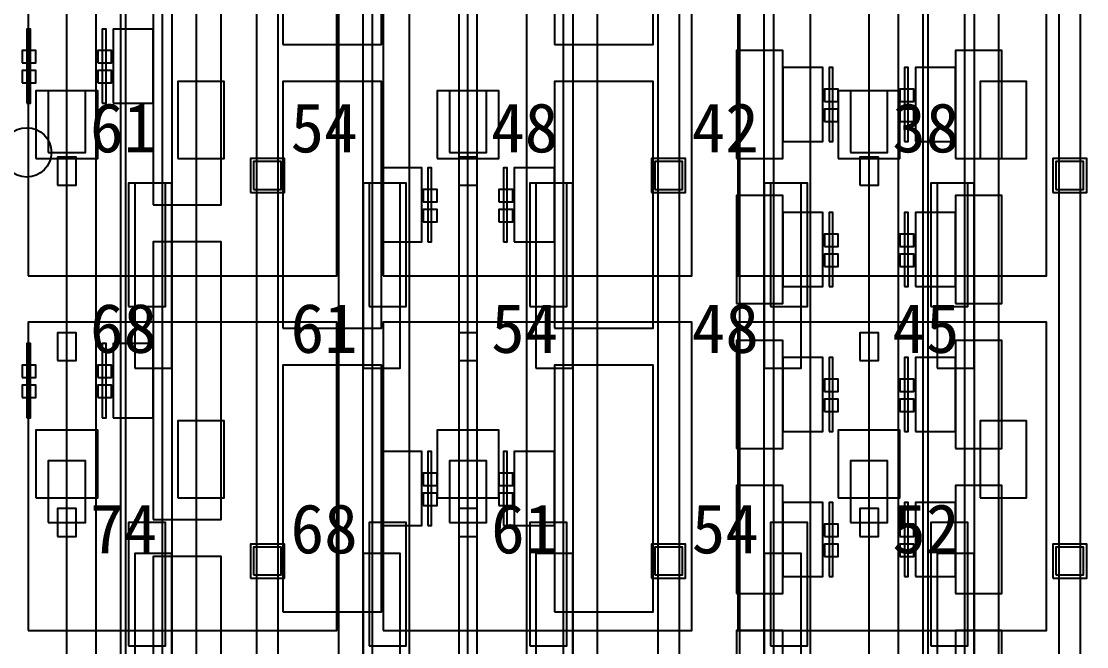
# Model space of a CAD drawing. Header units: metres. Extents: x -1640 to 1560, y -268 to 2338.
# Drawn here: x -61.23 to -26.7, y 1002.97 to 1023.25 of the extents above; entities that cross this region are included whole.
import ezdxf

# ---------------------------------------------------------------- set-up
doc = ezdxf.new("R2010")
doc.units = ezdxf.units.M
for name, color, linetype in [('1F_CHL', 4, 'Continuous'), ('1F_PUMP', 2, 'Continuous'), ('1F_SCR', 3, 'Continuous'), ('1F_STRUCT_COLUMN', 8, 'Continuous'), ('2F_CSF_LATERAL_RACK_CONCEPT', 9, 'Continuous'), ('2F_RFG', 5, 'Continuous'), ('2F_STRUCT_COLUMN', 8, 'Continuous'), ('2F_VMB', 6, 'Continuous'), ('3F_CLEANROOM_OVERHEAD_PIPE_DUCT_CONCEPT', 9, 'Continuous'), ('3F_EHS_EGRESS_DIST_M', 2, 'Continuous'), ('3F_EHS_SAFETY_SHOWER_EYEWASH_CONCEPT', 3, 'Continuous'), ('3F_FOUP', 5, 'Continuous'), ('3F_IMP', 1, 'Continuous'), ('3F_METRO', 2, 'Continuous'), ('3F_OHT', 9, 'Continuous'), ('3F_OHTV', 1, 'Continuous'), ('3F_TBAR', 6, 'Continuous'), ('3F_WET', 6, 'Continuous'), ('4F_FFU', 1, 'Continuous'), ('4F_STRUCT_PLENUM_TRUSS_CONCEPT', 9, 'Continuous'), ('5F_CHL', 4, 'Continuous'), ('5F_PUMP', 2, 'Continuous'), ('5F_SCR', 3, 'Continuous'), ('5F_STRUCT_COLUMN', 8, 'Continuous'), ('6F_CSF_LATERAL_RACK_CONCEPT', 9, 'Continuous'), ('6F_RFG', 5, 'Continuous'), ('6F_STRUCT_COLUMN', 8, 'Continuous'), ('6F_VMB', 6, 'Continuous'), ('7F_CLEANROOM_OVERHEAD_PIPE_DUCT_CONCEPT', 9, 'Continuous'), ('7F_EHS_EGRESS_DIST_M', 2, 'Continuous'), ('7F_EHS_SAFETY_SHOWER_EYEWASH_CONCEPT', 3, 'Continuous'), ('7F_FOUP', 5, 'Continuous'), ('7F_IMP', 1, 'Continuous'), ('7F_METRO', 2, 'Continuous'), ('7F_OHT', 9, 'Continuous'), ('7F_OHTV', 1, 'Continuous'), ('7F_TBAR', 6, 'Continuous'), ('7F_WET', 6, 'Continuous'), ('8F_FFU', 1, 'Continuous'), ('8F_STRUCT_PLENUM_TRUSS_CONCEPT', 9, 'Continuous'), ('EHS_TREATED_EXHAUST', 30, 'Continuous'), ('UTIL_PCW.R_CONCEPT', 1, 'Continuous'), ('UTIL_PCW.S_CONCEPT', 6, 'Continuous')]:
    doc.layers.add(name, color=color, linetype=linetype)

msp = doc.modelspace()

# ---------------------------------------------------------------- linework, layer by layer
at = {"layer": '1F_CHL'}
for points in [[(-56.15, 1018.8), (-54.65, 1018.8), (-54.65, 1021.3), (-56.15, 1021.3)], [(-30.15, 1018.8), (-28.65, 1018.8), (-28.65, 1021.3), (-30.15, 1021.3)], [(-56.15, 1007.8), (-54.65, 1007.8), (-54.65, 1010.3), (-56.15, 1010.3)], [(-30.15, 1007.8), (-28.65, 1007.8), (-28.65, 1010.3), (-30.15, 1010.3)]]:
    msp.add_lwpolyline(points, close=True, dxfattribs=at)
at = {"layer": '1F_PUMP'}
for points in [[(-57.75, 1014), (-56.55, 1014), (-56.55, 1018), (-57.75, 1018)], [(-49.95, 1014), (-48.75, 1014), (-48.75, 1018), (-49.95, 1018)], [(-44.75, 1014), (-43.55, 1014), (-43.55, 1018), (-44.75, 1018)], [(-36.95, 1014), (-35.75, 1014), (-35.75, 1018), (-36.95, 1018)], [(-31.75, 1014), (-30.55, 1014), (-30.55, 1018), (-31.75, 1018)], [(-57.75, 1003), (-56.55, 1003), (-56.55, 1007), (-57.75, 1007)], [(-49.95, 1003), (-48.75, 1003), (-48.75, 1007), (-49.95, 1007)], [(-44.75, 1003), (-43.55, 1003), (-43.55, 1007), (-44.75, 1007)], [(-36.95, 1003), (-35.75, 1003), (-35.75, 1007), (-36.95, 1007)], [(-31.75, 1003), (-30.55, 1003), (-30.55, 1007), (-31.75, 1007)]]:
    msp.add_lwpolyline(points, close=True, dxfattribs=at)
at = {"layer": '1F_SCR'}
for points in [[(-60.75, 1018.8), (-58.75, 1018.8), (-58.75, 1021), (-60.75, 1021)], [(-47.75, 1018.8), (-45.75, 1018.8), (-45.75, 1021), (-47.75, 1021)], [(-34.75, 1018.8), (-32.75, 1018.8), (-32.75, 1021), (-34.75, 1021)], [(-60.75, 1007.8), (-58.75, 1007.8), (-58.75, 1010), (-60.75, 1010)], [(-47.75, 1007.8), (-45.75, 1007.8), (-45.75, 1010), (-47.75, 1010)], [(-34.75, 1007.8), (-32.75, 1007.8), (-32.75, 1010), (-34.75, 1010)]]:
    msp.add_lwpolyline(points, close=True, dxfattribs=at)
at = {"layer": '1F_STRUCT_COLUMN'}
for points in [[(-53.8, 1017.7), (-52.7, 1017.7), (-52.7, 1018.8), (-53.8, 1018.8)], [(-40.8, 1017.7), (-39.7, 1017.7), (-39.7, 1018.8), (-40.8, 1018.8)], [(-27.8, 1017.7), (-26.7, 1017.7), (-26.7, 1018.8), (-27.8, 1018.8)], [(-53.8, 1005.2), (-52.7, 1005.2), (-52.7, 1006.3), (-53.8, 1006.3)], [(-40.8, 1005.2), (-39.7, 1005.2), (-39.7, 1006.3), (-40.8, 1006.3)], [(-27.8, 1005.2), (-26.7, 1005.2), (-26.7, 1006.3), (-27.8, 1006.3)]]:
    msp.add_lwpolyline(points, close=True, dxfattribs=at)
at = {"layer": '2F_CSF_LATERAL_RACK_CONCEPT'}
for points in [[(-56.35, 891), (-55.55, 891), (-55.55, 1041), (-56.35, 1041)], [(-50.95, 891), (-50.15, 891), (-50.15, 1041), (-50.95, 1041)], [(-43.35, 891), (-42.55, 891), (-42.55, 1041), (-43.35, 1041)], [(-37.95, 891), (-37.15, 891), (-37.15, 1041), (-37.95, 1041)], [(-30.35, 891), (-29.55, 891), (-29.55, 1041), (-30.35, 1041)]]:
    msp.add_lwpolyline(points, close=True, dxfattribs=at)
at = {"layer": '2F_RFG'}
for points in [[(-57.55, 1012), (-56.35, 1012), (-56.35, 1018), (-57.55, 1018)], [(-50.15, 1012), (-48.95, 1012), (-48.95, 1018), (-50.15, 1018)], [(-44.55, 1012), (-43.35, 1012), (-43.35, 1018), (-44.55, 1018)], [(-37.15, 1012), (-35.95, 1012), (-35.95, 1018), (-37.15, 1018)], [(-31.55, 1012), (-30.35, 1012), (-30.35, 1018), (-31.55, 1018)], [(-57.55, 1000), (-56.35, 1000), (-56.35, 1006), (-57.55, 1006)], [(-50.15, 1000), (-48.95, 1000), (-48.95, 1006), (-50.15, 1006)], [(-44.55, 1000), (-43.35, 1000), (-43.35, 1006), (-44.55, 1006)], [(-37.15, 1000), (-35.95, 1000), (-35.95, 1006), (-37.15, 1006)], [(-31.55, 1000), (-30.35, 1000), (-30.35, 1006), (-31.55, 1006)]]:
    msp.add_lwpolyline(points, close=True, dxfattribs=at)
at = {"layer": '2F_STRUCT_COLUMN'}
for points in [[(-53.7, 1017.8), (-52.8, 1017.8), (-52.8, 1018.7), (-53.7, 1018.7)], [(-40.7, 1017.8), (-39.8, 1017.8), (-39.8, 1018.7), (-40.7, 1018.7)], [(-27.7, 1017.8), (-26.8, 1017.8), (-26.8, 1018.7), (-27.7, 1018.7)], [(-53.7, 1005.3), (-52.8, 1005.3), (-52.8, 1006.2), (-53.7, 1006.2)], [(-40.7, 1005.3), (-39.8, 1005.3), (-39.8, 1006.2), (-40.7, 1006.2)], [(-27.7, 1005.3), (-26.8, 1005.3), (-26.8, 1006.2), (-27.7, 1006.2)]]:
    msp.add_lwpolyline(points, close=True, dxfattribs=at)
at = {"layer": '2F_VMB'}
for points in [[(-60.35, 1019), (-59.15, 1019), (-59.15, 1021), (-60.35, 1021)], [(-47.35, 1019), (-46.15, 1019), (-46.15, 1021), (-47.35, 1021)], [(-34.35, 1019), (-33.15, 1019), (-33.15, 1021), (-34.35, 1021)], [(-60.35, 1007), (-59.15, 1007), (-59.15, 1009), (-60.35, 1009)], [(-47.35, 1007), (-46.15, 1007), (-46.15, 1009), (-47.35, 1009)], [(-34.35, 1007), (-33.15, 1007), (-33.15, 1009), (-34.35, 1009)]]:
    msp.add_lwpolyline(points, close=True, dxfattribs=at)
at = {"layer": '3F_CLEANROOM_OVERHEAD_PIPE_DUCT_CONCEPT'}
for points in [[(-57.85, 890), (-56.65, 890), (-56.65, 1042), (-57.85, 1042)], [(-49.85, 890), (-48.65, 890), (-48.65, 1042), (-49.85, 1042)], [(-44.85, 890), (-43.65, 890), (-43.65, 1042), (-44.85, 1042)], [(-36.85, 890), (-35.65, 890), (-35.65, 1042), (-36.85, 1042)], [(-31.85, 890), (-30.65, 890), (-30.65, 1042), (-31.85, 1042)]]:
    msp.add_lwpolyline(points, close=True, dxfattribs=at)
at = {"layer": '3F_EHS_SAFETY_SHOWER_EYEWASH_CONCEPT'}
msp.add_circle((-61.05, 1019), 0.8, dxfattribs=at)
at = {"layer": '3F_FOUP'}
for points in [[(-61.2, 1021.9), (-60.75, 1021.9), (-60.75, 1022.3), (-61.2, 1022.3)], [(-58.75, 1021.9), (-58.3, 1021.9), (-58.3, 1022.3), (-58.75, 1022.3)], [(-61.2, 1021.25), (-60.75, 1021.25), (-60.75, 1021.65), (-61.2, 1021.65)], [(-58.75, 1021.25), (-58.3, 1021.25), (-58.3, 1021.65), (-58.75, 1021.65)], [(-35.2, 1020.65), (-34.75, 1020.65), (-34.75, 1021.05), (-35.2, 1021.05)], [(-32.75, 1020.65), (-32.3, 1020.65), (-32.3, 1021.05), (-32.75, 1021.05)], [(-35.2, 1020), (-34.75, 1020), (-34.75, 1020.4), (-35.2, 1020.4)], [(-32.75, 1020), (-32.3, 1020), (-32.3, 1020.4), (-32.75, 1020.4)], [(-48.2, 1017.4), (-47.75, 1017.4), (-47.75, 1017.8), (-48.2, 1017.8)], [(-45.75, 1017.4), (-45.3, 1017.4), (-45.3, 1017.8), (-45.75, 1017.8)], [(-48.2, 1016.75), (-47.75, 1016.75), (-47.75, 1017.15), (-48.2, 1017.15)], [(-45.75, 1016.75), (-45.3, 1016.75), (-45.3, 1017.15), (-45.75, 1017.15)], [(-35.2, 1015.95), (-34.75, 1015.95), (-34.75, 1016.35), (-35.2, 1016.35)], [(-32.75, 1015.95), (-32.3, 1015.95), (-32.3, 1016.35), (-32.75, 1016.35)], [(-35.2, 1015.3), (-34.75, 1015.3), (-34.75, 1015.7), (-35.2, 1015.7)], [(-32.75, 1015.3), (-32.3, 1015.3), (-32.3, 1015.7), (-32.75, 1015.7)], [(-61.2, 1011.7), (-60.75, 1011.7), (-60.75, 1012.1), (-61.2, 1012.1)], [(-58.75, 1011.7), (-58.3, 1011.7), (-58.3, 1012.1), (-58.75, 1012.1)], [(-35.2, 1011.25), (-34.75, 1011.25), (-34.75, 1011.65), (-35.2, 1011.65)], [(-32.75, 1011.25), (-32.3, 1011.25), (-32.3, 1011.65), (-32.75, 1011.65)], [(-61.2, 1011.05), (-60.75, 1011.05), (-60.75, 1011.45), (-61.2, 1011.45)], [(-58.75, 1011.05), (-58.3, 1011.05), (-58.3, 1011.45), (-58.75, 1011.45)], [(-35.2, 1010.6), (-34.75, 1010.6), (-34.75, 1011), (-35.2, 1011)], [(-32.75, 1010.6), (-32.3, 1010.6), (-32.3, 1011), (-32.75, 1011)], [(-48.2, 1008.2), (-47.75, 1008.2), (-47.75, 1008.6), (-48.2, 1008.6)], [(-45.75, 1008.2), (-45.3, 1008.2), (-45.3, 1008.6), (-45.75, 1008.6)], [(-48.2, 1007.55), (-47.75, 1007.55), (-47.75, 1007.95), (-48.2, 1007.95)], [(-45.75, 1007.55), (-45.3, 1007.55), (-45.3, 1007.95), (-45.75, 1007.95)], [(-35.2, 1006.55), (-34.75, 1006.55), (-34.75, 1006.95), (-35.2, 1006.95)], [(-32.75, 1006.55), (-32.3, 1006.55), (-32.3, 1006.95), (-32.75, 1006.95)], [(-35.2, 1005.9), (-34.75, 1005.9), (-34.75, 1006.3), (-35.2, 1006.3)], [(-32.75, 1005.9), (-32.3, 1005.9), (-32.3, 1006.3), (-32.75, 1006.3)]]:
    msp.add_lwpolyline(points, close=True, dxfattribs=at)
at = {"layer": '3F_IMP'}
for points in [[(-52.75, 1022.5), (-49.55, 1022.5), (-49.55, 1030.5), (-52.75, 1030.5)], [(-43.95, 1022.5), (-40.75, 1022.5), (-40.75, 1030.5), (-43.95, 1030.5)], [(-52.75, 1013.3), (-49.55, 1013.3), (-49.55, 1021.3), (-52.75, 1021.3)], [(-43.95, 1013.3), (-40.75, 1013.3), (-40.75, 1021.3), (-43.95, 1021.3)], [(-49.55, 1016.1), (-48.25, 1016.1), (-48.25, 1018.5), (-49.55, 1018.5)], [(-45.25, 1016.1), (-43.95, 1016.1), (-43.95, 1018.5), (-45.25, 1018.5)], [(-52.75, 1004.1), (-49.55, 1004.1), (-49.55, 1012.1), (-52.75, 1012.1)], [(-43.95, 1004.1), (-40.75, 1004.1), (-40.75, 1012.1), (-43.95, 1012.1)], [(-49.55, 1006.9), (-48.25, 1006.9), (-48.25, 1009.3), (-49.55, 1009.3)], [(-45.25, 1006.9), (-43.95, 1006.9), (-43.95, 1009.3), (-45.25, 1009.3)]]:
    msp.add_lwpolyline(points, close=True, dxfattribs=at)
at = {"layer": '3F_METRO'}
for points in [[(-38.05, 1018.8), (-36.55, 1018.8), (-36.55, 1022.3), (-38.05, 1022.3)], [(-30.95, 1018.8), (-29.45, 1018.8), (-29.45, 1022.3), (-30.95, 1022.3)], [(-36.55, 1019.35), (-35.25, 1019.35), (-35.25, 1021.75), (-36.55, 1021.75)], [(-32.25, 1019.35), (-30.95, 1019.35), (-30.95, 1021.75), (-32.25, 1021.75)], [(-38.05, 1014.1), (-36.55, 1014.1), (-36.55, 1017.6), (-38.05, 1017.6)], [(-30.95, 1014.1), (-29.45, 1014.1), (-29.45, 1017.6), (-30.95, 1017.6)], [(-36.55, 1014.65), (-35.25, 1014.65), (-35.25, 1017.05), (-36.55, 1017.05)], [(-32.25, 1014.65), (-30.95, 1014.65), (-30.95, 1017.05), (-32.25, 1017.05)], [(-38.05, 1009.4), (-36.55, 1009.4), (-36.55, 1012.9), (-38.05, 1012.9)], [(-30.95, 1009.4), (-29.45, 1009.4), (-29.45, 1012.9), (-30.95, 1012.9)], [(-36.55, 1009.95), (-35.25, 1009.95), (-35.25, 1012.35), (-36.55, 1012.35)], [(-32.25, 1009.95), (-30.95, 1009.95), (-30.95, 1012.35), (-32.25, 1012.35)], [(-38.05, 1004.7), (-36.55, 1004.7), (-36.55, 1008.2), (-38.05, 1008.2)], [(-30.95, 1004.7), (-29.45, 1004.7), (-29.45, 1008.2), (-30.95, 1008.2)], [(-36.55, 1005.25), (-35.25, 1005.25), (-35.25, 1007.65), (-36.55, 1007.65)], [(-32.25, 1005.25), (-30.95, 1005.25), (-30.95, 1007.65), (-32.25, 1007.65)], [(-38.05, 1000), (-36.55, 1000), (-36.55, 1003.5), (-38.05, 1003.5)], [(-30.95, 1000), (-29.45, 1000), (-29.45, 1003.5), (-30.95, 1003.5)]]:
    msp.add_lwpolyline(points, close=True, dxfattribs=at)
at = {"layer": '3F_OHT'}
for p, q in [((-59.75, 970), (-59.75, 1042)), ((-46.75, 970), (-46.75, 1042)), ((-33.75, 970), (-33.75, 1042))]:
    msp.add_line(p, q, dxfattribs=at)
at = {"layer": '3F_OHTV'}
for points in [[(-60.05, 1017.94), (-59.45, 1017.94), (-59.45, 1018.84), (-60.05, 1018.84)], [(-47.05, 1017.94), (-46.45, 1017.94), (-46.45, 1018.84), (-47.05, 1018.84)], [(-34.05, 1017.94), (-33.45, 1017.94), (-33.45, 1018.84), (-34.05, 1018.84)], [(-60.05, 1012.25), (-59.45, 1012.25), (-59.45, 1013.15), (-60.05, 1013.15)], [(-47.05, 1012.25), (-46.45, 1012.25), (-46.45, 1013.15), (-47.05, 1013.15)], [(-34.05, 1012.25), (-33.45, 1012.25), (-33.45, 1013.15), (-34.05, 1013.15)], [(-60.05, 1006.55), (-59.45, 1006.55), (-59.45, 1007.45), (-60.05, 1007.45)], [(-47.05, 1006.55), (-46.45, 1006.55), (-46.45, 1007.45), (-47.05, 1007.45)], [(-34.05, 1006.55), (-33.45, 1006.55), (-33.45, 1007.45), (-34.05, 1007.45)]]:
    msp.add_lwpolyline(points, close=True, dxfattribs=at)
at = {"layer": '3F_TBAR'}
for points in [[(-61.05, 1020.6), (-60.93, 1020.6), (-60.93, 1023), (-61.05, 1023)], [(-58.6, 1020.6), (-58.48, 1020.6), (-58.48, 1023), (-58.6, 1023)], [(-35.05, 1019.35), (-34.93, 1019.35), (-34.93, 1021.75), (-35.05, 1021.75)], [(-32.6, 1019.35), (-32.48, 1019.35), (-32.48, 1021.75), (-32.6, 1021.75)], [(-48.05, 1016.1), (-47.93, 1016.1), (-47.93, 1018.5), (-48.05, 1018.5)], [(-45.6, 1016.1), (-45.48, 1016.1), (-45.48, 1018.5), (-45.6, 1018.5)], [(-35.05, 1014.65), (-34.93, 1014.65), (-34.93, 1017.05), (-35.05, 1017.05)], [(-32.6, 1014.65), (-32.48, 1014.65), (-32.48, 1017.05), (-32.6, 1017.05)], [(-61.05, 1010.4), (-60.93, 1010.4), (-60.93, 1012.8), (-61.05, 1012.8)], [(-58.6, 1010.4), (-58.48, 1010.4), (-58.48, 1012.8), (-58.6, 1012.8)], [(-35.05, 1009.95), (-34.93, 1009.95), (-34.93, 1012.35), (-35.05, 1012.35)], [(-32.6, 1009.95), (-32.48, 1009.95), (-32.48, 1012.35), (-32.6, 1012.35)], [(-48.05, 1006.9), (-47.93, 1006.9), (-47.93, 1009.3), (-48.05, 1009.3)], [(-45.6, 1006.9), (-45.48, 1006.9), (-45.48, 1009.3), (-45.6, 1009.3)], [(-35.05, 1005.25), (-34.93, 1005.25), (-34.93, 1007.65), (-35.05, 1007.65)], [(-32.6, 1005.25), (-32.48, 1005.25), (-32.48, 1007.65), (-32.6, 1007.65)]]:
    msp.add_lwpolyline(points, close=True, dxfattribs=at)
at = {"layer": '3F_WET'}
for points in [[(-56.95, 1017.3), (-54.75, 1017.3), (-54.75, 1026.3), (-56.95, 1026.3)], [(-58.25, 1020.6), (-56.95, 1020.6), (-56.95, 1023), (-58.25, 1023)], [(-56.95, 1007.1), (-54.75, 1007.1), (-54.75, 1016.1), (-56.95, 1016.1)], [(-58.25, 1010.4), (-56.95, 1010.4), (-56.95, 1012.8), (-58.25, 1012.8)], [(-56.95, 996.9), (-54.75, 996.9), (-54.75, 1005.9), (-56.95, 1005.9)]]:
    msp.add_lwpolyline(points, close=True, dxfattribs=at)
at = {"layer": '4F_FFU'}
for points in [[(-61, 1015), (-51, 1015), (-51, 1025), (-61, 1025)], [(-49.5, 1015), (-39.5, 1015), (-39.5, 1025), (-49.5, 1025)], [(-38, 1015), (-28, 1015), (-28, 1025), (-38, 1025)], [(-61, 1003.5), (-51, 1003.5), (-51, 1013.5), (-61, 1013.5)], [(-49.5, 1003.5), (-39.5, 1003.5), (-39.5, 1013.5), (-49.5, 1013.5)], [(-38, 1003.5), (-28, 1003.5), (-28, 1013.5), (-38, 1013.5)]]:
    msp.add_lwpolyline(points, close=True, dxfattribs=at)
at = {"layer": '4F_STRUCT_PLENUM_TRUSS_CONCEPT'}
for points in [[(-53.6, 887), (-52.9, 887), (-52.9, 1045), (-53.6, 1045)], [(-40.6, 887), (-39.9, 887), (-39.9, 1045), (-40.6, 1045)], [(-27.6, 887), (-26.9, 887), (-26.9, 1045), (-27.6, 1045)]]:
    msp.add_lwpolyline(points, close=True, dxfattribs=at)
at = {"layer": '5F_CHL'}
for points in [[(-56.15, 1018.8), (-54.65, 1018.8), (-54.65, 1021.3), (-56.15, 1021.3)], [(-30.15, 1018.8), (-28.65, 1018.8), (-28.65, 1021.3), (-30.15, 1021.3)], [(-56.15, 1007.8), (-54.65, 1007.8), (-54.65, 1010.3), (-56.15, 1010.3)], [(-30.15, 1007.8), (-28.65, 1007.8), (-28.65, 1010.3), (-30.15, 1010.3)]]:
    msp.add_lwpolyline(points, close=True, dxfattribs=at)
at = {"layer": '5F_PUMP'}
for points in [[(-57.75, 1014), (-56.55, 1014), (-56.55, 1018), (-57.75, 1018)], [(-49.95, 1014), (-48.75, 1014), (-48.75, 1018), (-49.95, 1018)], [(-44.75, 1014), (-43.55, 1014), (-43.55, 1018), (-44.75, 1018)], [(-36.95, 1014), (-35.75, 1014), (-35.75, 1018), (-36.95, 1018)], [(-31.75, 1014), (-30.55, 1014), (-30.55, 1018), (-31.75, 1018)], [(-57.75, 1003), (-56.55, 1003), (-56.55, 1007), (-57.75, 1007)], [(-49.95, 1003), (-48.75, 1003), (-48.75, 1007), (-49.95, 1007)], [(-44.75, 1003), (-43.55, 1003), (-43.55, 1007), (-44.75, 1007)], [(-36.95, 1003), (-35.75, 1003), (-35.75, 1007), (-36.95, 1007)], [(-31.75, 1003), (-30.55, 1003), (-30.55, 1007), (-31.75, 1007)]]:
    msp.add_lwpolyline(points, close=True, dxfattribs=at)
at = {"layer": '5F_SCR'}
for points in [[(-60.75, 1018.8), (-58.75, 1018.8), (-58.75, 1021), (-60.75, 1021)], [(-47.75, 1018.8), (-45.75, 1018.8), (-45.75, 1021), (-47.75, 1021)], [(-34.75, 1018.8), (-32.75, 1018.8), (-32.75, 1021), (-34.75, 1021)], [(-60.75, 1007.8), (-58.75, 1007.8), (-58.75, 1010), (-60.75, 1010)], [(-47.75, 1007.8), (-45.75, 1007.8), (-45.75, 1010), (-47.75, 1010)], [(-34.75, 1007.8), (-32.75, 1007.8), (-32.75, 1010), (-34.75, 1010)]]:
    msp.add_lwpolyline(points, close=True, dxfattribs=at)
at = {"layer": '5F_STRUCT_COLUMN'}
for points in [[(-53.8, 1017.7), (-52.7, 1017.7), (-52.7, 1018.8), (-53.8, 1018.8)], [(-40.8, 1017.7), (-39.7, 1017.7), (-39.7, 1018.8), (-40.8, 1018.8)], [(-27.8, 1017.7), (-26.7, 1017.7), (-26.7, 1018.8), (-27.8, 1018.8)], [(-53.8, 1005.2), (-52.7, 1005.2), (-52.7, 1006.3), (-53.8, 1006.3)], [(-40.8, 1005.2), (-39.7, 1005.2), (-39.7, 1006.3), (-40.8, 1006.3)], [(-27.8, 1005.2), (-26.7, 1005.2), (-26.7, 1006.3), (-27.8, 1006.3)]]:
    msp.add_lwpolyline(points, close=True, dxfattribs=at)
at = {"layer": '6F_CSF_LATERAL_RACK_CONCEPT'}
for points in [[(-56.35, 891), (-55.55, 891), (-55.55, 1041), (-56.35, 1041)], [(-50.95, 891), (-50.15, 891), (-50.15, 1041), (-50.95, 1041)], [(-43.35, 891), (-42.55, 891), (-42.55, 1041), (-43.35, 1041)], [(-37.95, 891), (-37.15, 891), (-37.15, 1041), (-37.95, 1041)], [(-30.35, 891), (-29.55, 891), (-29.55, 1041), (-30.35, 1041)]]:
    msp.add_lwpolyline(points, close=True, dxfattribs=at)
at = {"layer": '6F_RFG'}
for points in [[(-57.55, 1012), (-56.35, 1012), (-56.35, 1018), (-57.55, 1018)], [(-50.15, 1012), (-48.95, 1012), (-48.95, 1018), (-50.15, 1018)], [(-44.55, 1012), (-43.35, 1012), (-43.35, 1018), (-44.55, 1018)], [(-37.15, 1012), (-35.95, 1012), (-35.95, 1018), (-37.15, 1018)], [(-31.55, 1012), (-30.35, 1012), (-30.35, 1018), (-31.55, 1018)], [(-57.55, 1000), (-56.35, 1000), (-56.35, 1006), (-57.55, 1006)], [(-50.15, 1000), (-48.95, 1000), (-48.95, 1006), (-50.15, 1006)], [(-44.55, 1000), (-43.35, 1000), (-43.35, 1006), (-44.55, 1006)], [(-37.15, 1000), (-35.95, 1000), (-35.95, 1006), (-37.15, 1006)], [(-31.55, 1000), (-30.35, 1000), (-30.35, 1006), (-31.55, 1006)]]:
    msp.add_lwpolyline(points, close=True, dxfattribs=at)
at = {"layer": '6F_STRUCT_COLUMN'}
for points in [[(-53.7, 1017.8), (-52.8, 1017.8), (-52.8, 1018.7), (-53.7, 1018.7)], [(-40.7, 1017.8), (-39.8, 1017.8), (-39.8, 1018.7), (-40.7, 1018.7)], [(-27.7, 1017.8), (-26.8, 1017.8), (-26.8, 1018.7), (-27.7, 1018.7)], [(-53.7, 1005.3), (-52.8, 1005.3), (-52.8, 1006.2), (-53.7, 1006.2)], [(-40.7, 1005.3), (-39.8, 1005.3), (-39.8, 1006.2), (-40.7, 1006.2)], [(-27.7, 1005.3), (-26.8, 1005.3), (-26.8, 1006.2), (-27.7, 1006.2)]]:
    msp.add_lwpolyline(points, close=True, dxfattribs=at)
at = {"layer": '6F_VMB'}
for points in [[(-60.35, 1019), (-59.15, 1019), (-59.15, 1021), (-60.35, 1021)], [(-47.35, 1019), (-46.15, 1019), (-46.15, 1021), (-47.35, 1021)], [(-34.35, 1019), (-33.15, 1019), (-33.15, 1021), (-34.35, 1021)], [(-60.35, 1007), (-59.15, 1007), (-59.15, 1009), (-60.35, 1009)], [(-47.35, 1007), (-46.15, 1007), (-46.15, 1009), (-47.35, 1009)], [(-34.35, 1007), (-33.15, 1007), (-33.15, 1009), (-34.35, 1009)]]:
    msp.add_lwpolyline(points, close=True, dxfattribs=at)
at = {"layer": '7F_CLEANROOM_OVERHEAD_PIPE_DUCT_CONCEPT'}
for points in [[(-57.85, 890), (-56.65, 890), (-56.65, 1042), (-57.85, 1042)], [(-49.85, 890), (-48.65, 890), (-48.65, 1042), (-49.85, 1042)], [(-44.85, 890), (-43.65, 890), (-43.65, 1042), (-44.85, 1042)], [(-36.85, 890), (-35.65, 890), (-35.65, 1042), (-36.85, 1042)], [(-31.85, 890), (-30.65, 890), (-30.65, 1042), (-31.85, 1042)]]:
    msp.add_lwpolyline(points, close=True, dxfattribs=at)
at = {"layer": '7F_EHS_SAFETY_SHOWER_EYEWASH_CONCEPT'}
msp.add_circle((-61.05, 1019), 0.8, dxfattribs=at)
at = {"layer": '7F_FOUP'}
for points in [[(-61.2, 1021.9), (-60.75, 1021.9), (-60.75, 1022.3), (-61.2, 1022.3)], [(-58.75, 1021.9), (-58.3, 1021.9), (-58.3, 1022.3), (-58.75, 1022.3)], [(-61.2, 1021.25), (-60.75, 1021.25), (-60.75, 1021.65), (-61.2, 1021.65)], [(-58.75, 1021.25), (-58.3, 1021.25), (-58.3, 1021.65), (-58.75, 1021.65)], [(-35.2, 1020.65), (-34.75, 1020.65), (-34.75, 1021.05), (-35.2, 1021.05)], [(-32.75, 1020.65), (-32.3, 1020.65), (-32.3, 1021.05), (-32.75, 1021.05)], [(-35.2, 1020), (-34.75, 1020), (-34.75, 1020.4), (-35.2, 1020.4)], [(-32.75, 1020), (-32.3, 1020), (-32.3, 1020.4), (-32.75, 1020.4)], [(-48.2, 1017.4), (-47.75, 1017.4), (-47.75, 1017.8), (-48.2, 1017.8)], [(-45.75, 1017.4), (-45.3, 1017.4), (-45.3, 1017.8), (-45.75, 1017.8)], [(-48.2, 1016.75), (-47.75, 1016.75), (-47.75, 1017.15), (-48.2, 1017.15)], [(-45.75, 1016.75), (-45.3, 1016.75), (-45.3, 1017.15), (-45.75, 1017.15)], [(-35.2, 1015.95), (-34.75, 1015.95), (-34.75, 1016.35), (-35.2, 1016.35)], [(-32.75, 1015.95), (-32.3, 1015.95), (-32.3, 1016.35), (-32.75, 1016.35)], [(-35.2, 1015.3), (-34.75, 1015.3), (-34.75, 1015.7), (-35.2, 1015.7)], [(-32.75, 1015.3), (-32.3, 1015.3), (-32.3, 1015.7), (-32.75, 1015.7)], [(-61.2, 1011.7), (-60.75, 1011.7), (-60.75, 1012.1), (-61.2, 1012.1)], [(-58.75, 1011.7), (-58.3, 1011.7), (-58.3, 1012.1), (-58.75, 1012.1)], [(-35.2, 1011.25), (-34.75, 1011.25), (-34.75, 1011.65), (-35.2, 1011.65)], [(-32.75, 1011.25), (-32.3, 1011.25), (-32.3, 1011.65), (-32.75, 1011.65)], [(-61.2, 1011.05), (-60.75, 1011.05), (-60.75, 1011.45), (-61.2, 1011.45)], [(-58.75, 1011.05), (-58.3, 1011.05), (-58.3, 1011.45), (-58.75, 1011.45)], [(-35.2, 1010.6), (-34.75, 1010.6), (-34.75, 1011), (-35.2, 1011)], [(-32.75, 1010.6), (-32.3, 1010.6), (-32.3, 1011), (-32.75, 1011)], [(-48.2, 1008.2), (-47.75, 1008.2), (-47.75, 1008.6), (-48.2, 1008.6)], [(-45.75, 1008.2), (-45.3, 1008.2), (-45.3, 1008.6), (-45.75, 1008.6)], [(-48.2, 1007.55), (-47.75, 1007.55), (-47.75, 1007.95), (-48.2, 1007.95)], [(-45.75, 1007.55), (-45.3, 1007.55), (-45.3, 1007.95), (-45.75, 1007.95)], [(-35.2, 1006.55), (-34.75, 1006.55), (-34.75, 1006.95), (-35.2, 1006.95)], [(-32.75, 1006.55), (-32.3, 1006.55), (-32.3, 1006.95), (-32.75, 1006.95)], [(-35.2, 1005.9), (-34.75, 1005.9), (-34.75, 1006.3), (-35.2, 1006.3)], [(-32.75, 1005.9), (-32.3, 1005.9), (-32.3, 1006.3), (-32.75, 1006.3)]]:
    msp.add_lwpolyline(points, close=True, dxfattribs=at)
at = {"layer": '7F_IMP'}
for points in [[(-52.75, 1022.5), (-49.55, 1022.5), (-49.55, 1030.5), (-52.75, 1030.5)], [(-43.95, 1022.5), (-40.75, 1022.5), (-40.75, 1030.5), (-43.95, 1030.5)], [(-52.75, 1013.3), (-49.55, 1013.3), (-49.55, 1021.3), (-52.75, 1021.3)], [(-43.95, 1013.3), (-40.75, 1013.3), (-40.75, 1021.3), (-43.95, 1021.3)], [(-49.55, 1016.1), (-48.25, 1016.1), (-48.25, 1018.5), (-49.55, 1018.5)], [(-45.25, 1016.1), (-43.95, 1016.1), (-43.95, 1018.5), (-45.25, 1018.5)], [(-52.75, 1004.1), (-49.55, 1004.1), (-49.55, 1012.1), (-52.75, 1012.1)], [(-43.95, 1004.1), (-40.75, 1004.1), (-40.75, 1012.1), (-43.95, 1012.1)], [(-49.55, 1006.9), (-48.25, 1006.9), (-48.25, 1009.3), (-49.55, 1009.3)], [(-45.25, 1006.9), (-43.95, 1006.9), (-43.95, 1009.3), (-45.25, 1009.3)]]:
    msp.add_lwpolyline(points, close=True, dxfattribs=at)
at = {"layer": '7F_METRO'}
for points in [[(-38.05, 1018.8), (-36.55, 1018.8), (-36.55, 1022.3), (-38.05, 1022.3)], [(-30.95, 1018.8), (-29.45, 1018.8), (-29.45, 1022.3), (-30.95, 1022.3)], [(-36.55, 1019.35), (-35.25, 1019.35), (-35.25, 1021.75), (-36.55, 1021.75)], [(-32.25, 1019.35), (-30.95, 1019.35), (-30.95, 1021.75), (-32.25, 1021.75)], [(-38.05, 1014.1), (-36.55, 1014.1), (-36.55, 1017.6), (-38.05, 1017.6)], [(-30.95, 1014.1), (-29.45, 1014.1), (-29.45, 1017.6), (-30.95, 1017.6)], [(-36.55, 1014.65), (-35.25, 1014.65), (-35.25, 1017.05), (-36.55, 1017.05)], [(-32.25, 1014.65), (-30.95, 1014.65), (-30.95, 1017.05), (-32.25, 1017.05)], [(-38.05, 1009.4), (-36.55, 1009.4), (-36.55, 1012.9), (-38.05, 1012.9)], [(-30.95, 1009.4), (-29.45, 1009.4), (-29.45, 1012.9), (-30.95, 1012.9)], [(-36.55, 1009.95), (-35.25, 1009.95), (-35.25, 1012.35), (-36.55, 1012.35)], [(-32.25, 1009.95), (-30.95, 1009.95), (-30.95, 1012.35), (-32.25, 1012.35)], [(-38.05, 1004.7), (-36.55, 1004.7), (-36.55, 1008.2), (-38.05, 1008.2)], [(-30.95, 1004.7), (-29.45, 1004.7), (-29.45, 1008.2), (-30.95, 1008.2)], [(-36.55, 1005.25), (-35.25, 1005.25), (-35.25, 1007.65), (-36.55, 1007.65)], [(-32.25, 1005.25), (-30.95, 1005.25), (-30.95, 1007.65), (-32.25, 1007.65)], [(-38.05, 1000), (-36.55, 1000), (-36.55, 1003.5), (-38.05, 1003.5)], [(-30.95, 1000), (-29.45, 1000), (-29.45, 1003.5), (-30.95, 1003.5)]]:
    msp.add_lwpolyline(points, close=True, dxfattribs=at)
at = {"layer": '7F_OHT'}
for p, q in [((-59.75, 970), (-59.75, 1042)), ((-46.75, 970), (-46.75, 1042)), ((-33.75, 970), (-33.75, 1042))]:
    msp.add_line(p, q, dxfattribs=at)
at = {"layer": '7F_OHTV'}
for points in [[(-60.05, 1017.94), (-59.45, 1017.94), (-59.45, 1018.84), (-60.05, 1018.84)], [(-47.05, 1017.94), (-46.45, 1017.94), (-46.45, 1018.84), (-47.05, 1018.84)], [(-34.05, 1017.94), (-33.45, 1017.94), (-33.45, 1018.84), (-34.05, 1018.84)], [(-60.05, 1012.25), (-59.45, 1012.25), (-59.45, 1013.15), (-60.05, 1013.15)], [(-47.05, 1012.25), (-46.45, 1012.25), (-46.45, 1013.15), (-47.05, 1013.15)], [(-34.05, 1012.25), (-33.45, 1012.25), (-33.45, 1013.15), (-34.05, 1013.15)], [(-60.05, 1006.55), (-59.45, 1006.55), (-59.45, 1007.45), (-60.05, 1007.45)], [(-47.05, 1006.55), (-46.45, 1006.55), (-46.45, 1007.45), (-47.05, 1007.45)], [(-34.05, 1006.55), (-33.45, 1006.55), (-33.45, 1007.45), (-34.05, 1007.45)]]:
    msp.add_lwpolyline(points, close=True, dxfattribs=at)
at = {"layer": '7F_TBAR'}
for points in [[(-61.05, 1020.6), (-60.93, 1020.6), (-60.93, 1023), (-61.05, 1023)], [(-58.6, 1020.6), (-58.48, 1020.6), (-58.48, 1023), (-58.6, 1023)], [(-35.05, 1019.35), (-34.93, 1019.35), (-34.93, 1021.75), (-35.05, 1021.75)], [(-32.6, 1019.35), (-32.48, 1019.35), (-32.48, 1021.75), (-32.6, 1021.75)], [(-48.05, 1016.1), (-47.93, 1016.1), (-47.93, 1018.5), (-48.05, 1018.5)], [(-45.6, 1016.1), (-45.48, 1016.1), (-45.48, 1018.5), (-45.6, 1018.5)], [(-35.05, 1014.65), (-34.93, 1014.65), (-34.93, 1017.05), (-35.05, 1017.05)], [(-32.6, 1014.65), (-32.48, 1014.65), (-32.48, 1017.05), (-32.6, 1017.05)], [(-61.05, 1010.4), (-60.93, 1010.4), (-60.93, 1012.8), (-61.05, 1012.8)], [(-58.6, 1010.4), (-58.48, 1010.4), (-58.48, 1012.8), (-58.6, 1012.8)], [(-35.05, 1009.95), (-34.93, 1009.95), (-34.93, 1012.35), (-35.05, 1012.35)], [(-32.6, 1009.95), (-32.48, 1009.95), (-32.48, 1012.35), (-32.6, 1012.35)], [(-48.05, 1006.9), (-47.93, 1006.9), (-47.93, 1009.3), (-48.05, 1009.3)], [(-45.6, 1006.9), (-45.48, 1006.9), (-45.48, 1009.3), (-45.6, 1009.3)], [(-35.05, 1005.25), (-34.93, 1005.25), (-34.93, 1007.65), (-35.05, 1007.65)], [(-32.6, 1005.25), (-32.48, 1005.25), (-32.48, 1007.65), (-32.6, 1007.65)]]:
    msp.add_lwpolyline(points, close=True, dxfattribs=at)
at = {"layer": '7F_WET'}
for points in [[(-56.95, 1017.3), (-54.75, 1017.3), (-54.75, 1026.3), (-56.95, 1026.3)], [(-58.25, 1020.6), (-56.95, 1020.6), (-56.95, 1023), (-58.25, 1023)], [(-56.95, 1007.1), (-54.75, 1007.1), (-54.75, 1016.1), (-56.95, 1016.1)], [(-58.25, 1010.4), (-56.95, 1010.4), (-56.95, 1012.8), (-58.25, 1012.8)], [(-56.95, 996.9), (-54.75, 996.9), (-54.75, 1005.9), (-56.95, 1005.9)]]:
    msp.add_lwpolyline(points, close=True, dxfattribs=at)
at = {"layer": '8F_FFU'}
for points in [[(-61, 1015), (-51, 1015), (-51, 1025), (-61, 1025)], [(-49.5, 1015), (-39.5, 1015), (-39.5, 1025), (-49.5, 1025)], [(-38, 1015), (-28, 1015), (-28, 1025), (-38, 1025)], [(-61, 1003.5), (-51, 1003.5), (-51, 1013.5), (-61, 1013.5)], [(-49.5, 1003.5), (-39.5, 1003.5), (-39.5, 1013.5), (-49.5, 1013.5)], [(-38, 1003.5), (-28, 1003.5), (-28, 1013.5), (-38, 1013.5)]]:
    msp.add_lwpolyline(points, close=True, dxfattribs=at)
at = {"layer": '8F_STRUCT_PLENUM_TRUSS_CONCEPT'}
for points in [[(-53.6, 887), (-52.9, 887), (-52.9, 1045), (-53.6, 1045)], [(-40.6, 887), (-39.9, 887), (-39.9, 1045), (-40.6, 1045)], [(-27.6, 887), (-26.9, 887), (-26.9, 1045), (-27.6, 1045)]]:
    msp.add_lwpolyline(points, close=True, dxfattribs=at)
at = {"layer": 'EHS_TREATED_EXHAUST'}
msp.add_lwpolyline([(-47.05, 891), (-46.45, 891), (-46.45, 1053), (-47.05, 1053)], close=True, dxfattribs=at)
msp.add_lwpolyline([(-47.05, 891), (-46.45, 891), (-46.45, 1053), (-47.05, 1053)], close=True, dxfattribs=at)
at = {"layer": 'UTIL_PCW.R_CONCEPT'}
for p, q in [((-58.005, 892.77), (-58.005, 1039.22)), ((-58.005, 892.77), (-58.005, 1039.22)), ((-31.995, 892.77), (-31.995, 1039.22)), ((-31.995, 892.77), (-31.995, 1039.22))]:
    msp.add_line(p, q, dxfattribs=at)
at = {"layer": 'UTIL_PCW.S_CONCEPT'}
for p, q in [((-58.795, 892.77), (-58.795, 1039.22)), ((-58.795, 892.77), (-58.795, 1039.22)), ((-32.795, 892.77), (-32.795, 1039.22)), ((-32.795, 892.77), (-32.795, 1039.22))]:
    msp.add_line(p, q, dxfattribs=at)

# ---------------------------------------------------------------- texts
at = {"layer": '3F_EHS_EGRESS_DIST_M'}
for s, p in [('61', (-59, 1019)), ('48', (-46, 1019)), ('42', (-39.5, 1019)), ('38', (-33, 1019)), ('54', (-52.5, 1019)), ('68', (-59, 1012.5)), ('61', (-52.5, 1012.5)), ('54', (-46, 1012.5)), ('48', (-39.5, 1012.5)), ('45', (-33, 1012.5)), ('74', (-59, 1006)), ('68', (-52.5, 1006)), ('61', (-46, 1006)), ('54', (-39.5, 1006)), ('52', (-33, 1006))]:
    msp.add_text(s, height=1.6, dxfattribs=at).set_placement(p)
at = {"layer": '7F_EHS_EGRESS_DIST_M'}
for s, p in [('61', (-59, 1019)), ('48', (-46, 1019)), ('42', (-39.5, 1019)), ('38', (-33, 1019)), ('54', (-52.5, 1019)), ('68', (-59, 1012.5)), ('61', (-52.5, 1012.5)), ('54', (-46, 1012.5)), ('48', (-39.5, 1012.5)), ('45', (-33, 1012.5)), ('74', (-59, 1006)), ('68', (-52.5, 1006)), ('61', (-46, 1006)), ('54', (-39.5, 1006)), ('52', (-33, 1006))]:
    msp.add_text(s, height=1.6, dxfattribs=at).set_placement(p)

doc.saveas('drawing.dxf')
